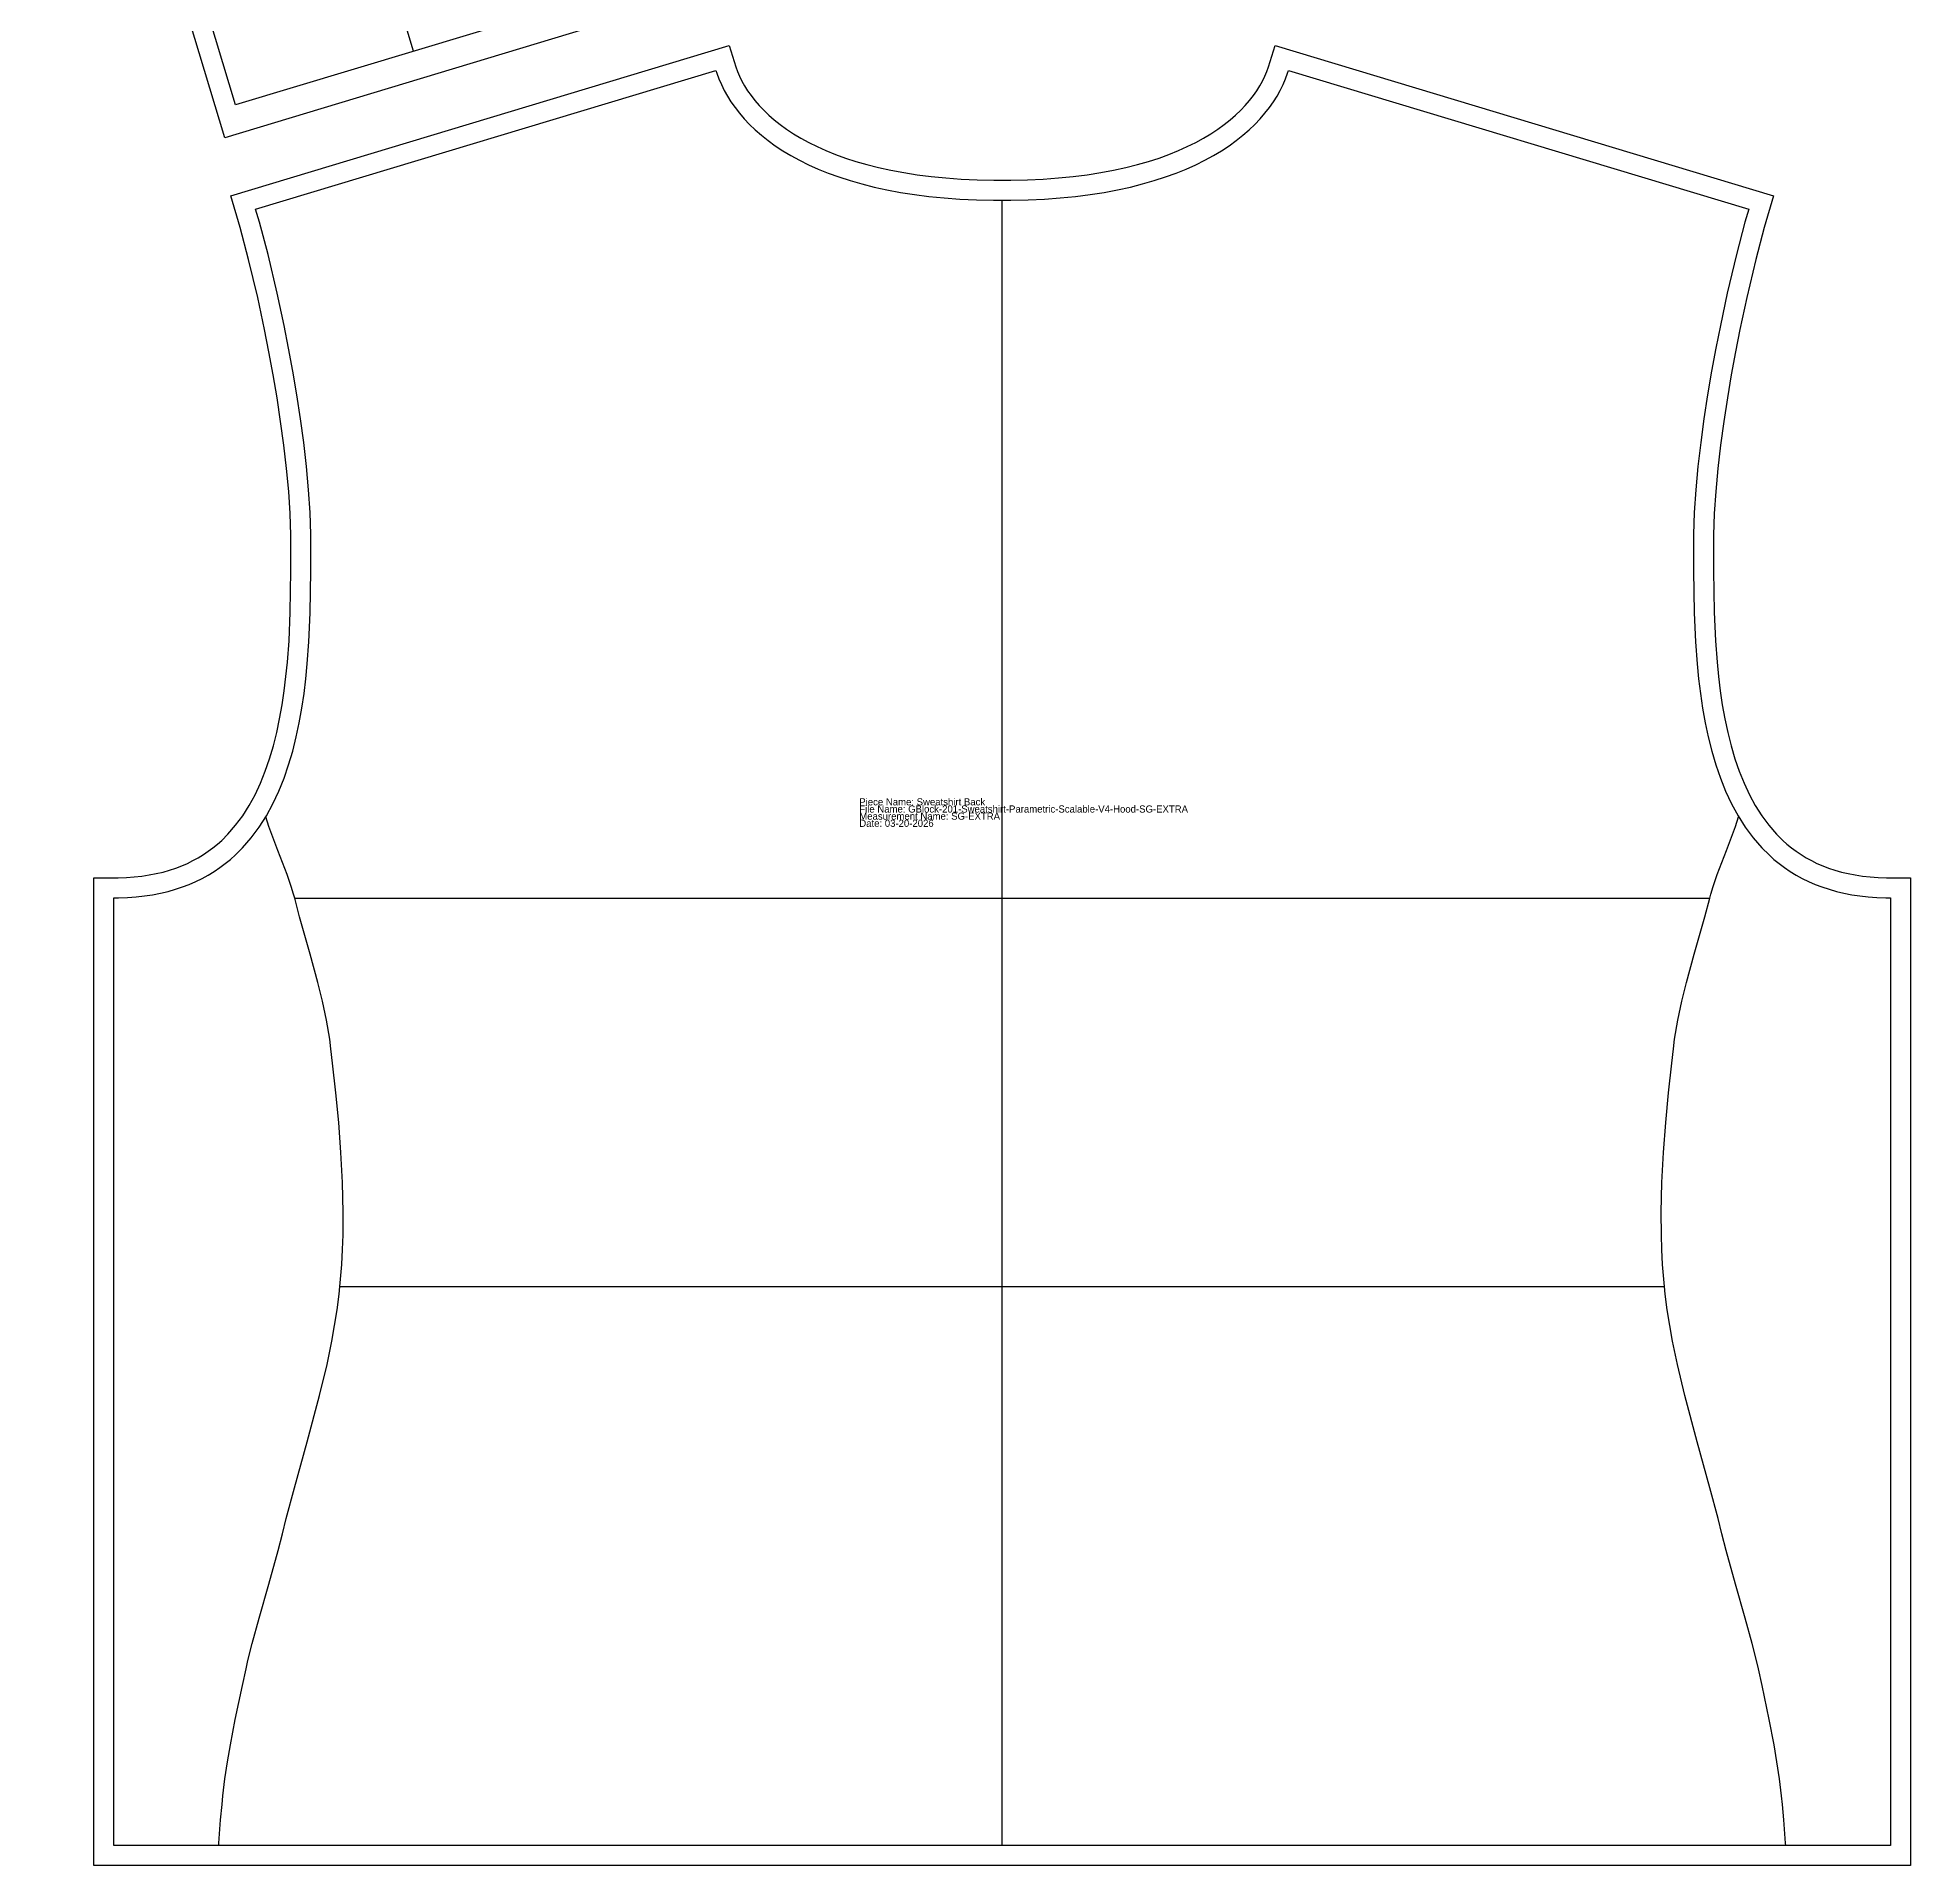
# Model space of a CAD drawing. Extents: x 9 to 903, y 0 to 2338.
# Drawn here: x 124 to 779, y 1060 to 1699 of the extents above; entities that cross this region are included whole.
import ezdxf

# ---------------------------------------------------------------- set-up
doc = ezdxf.new("R2010")
doc.units = 0
for name, color, linetype in [('1', 250, 'CONTINUOUS'), ('7', 250, 'CONTINUOUS'), ('8', 250, 'CONTINUOUS')]:
    doc.layers.add(name, color=color, linetype=linetype)

# ---------------------------------------------------------------- blocks, each defined once
blk = doc.blocks.new('SWEATSHIRT_BACK')
at = {"layer": '1'}
blk.add_lwpolyline([(143.35, 1059.64), (143.35, 1262.22), (143.35, 1405.14), (151.81, 1405.19), (154.71, 1405.29), (157.48, 1405.49), (160.15, 1405.79), (162.71, 1406.18), (165.18, 1406.65), (167.54, 1407.21), (169.81, 1407.86), (171.99, 1408.58), (174.08, 1409.38), (176.09, 1410.25), (178.02, 1411.2), (179.87, 1412.22), (181.65, 1413.3), (183.36, 1414.46), (185, 1415.68), (186.57, 1416.97), (188.07, 1418.3), (190.24, 1420.45), (192.95, 1423.56), (195.42, 1426.9), (197.68, 1430.47), (199.75, 1434.27), (201.62, 1438.28), (203.31, 1442.48), (204.82, 1446.86), (206.15, 1451.38), (207.32, 1456.04), (208.34, 1460.82), (209.21, 1465.68), (209.95, 1470.62), (210.56, 1475.61), (211.05, 1480.61), (211.62, 1488.15), (212.06, 1498.1), (212.31, 1512.61), (212.31, 1521.51), (212.29, 1525.1), (212.02, 1532.6), (211.5, 1540.39), (210.76, 1548.41), (209.82, 1556.58), (208.7, 1564.82), (207.44, 1573.06), (206.06, 1581.22), (204.58, 1589.23), (203.04, 1597.02), (200.66, 1608.18), (197.49, 1621.54), (194.54, 1632.69), (191.27, 1643.8), (365.61, 1696.39), (367.94, 1688.93), (368.54, 1687.27), (369.25, 1685.62), (370.07, 1683.94), (371.01, 1682.25), (372.08, 1680.55), (373.28, 1678.84), (374.62, 1677.12), (376.09, 1675.42), (377.71, 1673.71), (379.48, 1672.03), (381.4, 1670.35), (383.48, 1668.71), (385.72, 1667.09), (388.12, 1665.5), (390.7, 1663.95), (393.45, 1662.45), (396.38, 1661), (399.49, 1659.6), (402.79, 1658.27), (406.28, 1657.01), (409.96, 1655.82), (413.84, 1654.7), (417.92, 1653.68), (422.2, 1652.74), (426.69, 1651.9), (431.39, 1651.17), (436.31, 1650.54), (441.44, 1650.03), (446.79, 1649.64), (452.36, 1649.37), (458.17, 1649.23), (461.15, 1649.22), (464.13, 1649.23), (469.94, 1649.37), (475.51, 1649.64), (480.86, 1650.03), (485.99, 1650.54), (490.9, 1651.17), (495.6, 1651.9), (500.09, 1652.74), (504.37, 1653.68), (508.45, 1654.7), (512.33, 1655.82), (516.01, 1657.01), (519.5, 1658.27), (522.8, 1659.6), (525.91, 1661), (528.84, 1662.45), (531.59, 1663.95), (534.17, 1665.5), (536.58, 1667.09), (538.82, 1668.71), (540.9, 1670.35), (542.82, 1672.03), (544.58, 1673.71), (546.2, 1675.42), (547.68, 1677.12), (549.01, 1678.84), (550.21, 1680.55), (551.28, 1682.25), (552.23, 1683.94), (553.05, 1685.62), (553.76, 1687.27), (554.36, 1688.93), (556.68, 1696.39), (731.02, 1643.8), (727.75, 1632.69), (724.8, 1621.54), (721.63, 1608.18), (719.25, 1597.02), (717.71, 1589.23), (716.24, 1581.22), (714.86, 1573.06), (713.59, 1564.82), (712.48, 1556.58), (711.54, 1548.41), (710.8, 1540.39), (710.28, 1532.6), (710, 1525.1), (709.98, 1521.51), (709.98, 1512.61), (710.23, 1498.1), (710.68, 1488.15), (711.24, 1480.61), (711.74, 1475.61), (712.35, 1470.62), (713.08, 1465.68), (713.96, 1460.82), (714.97, 1456.04), (716.14, 1451.38), (717.48, 1446.86), (718.99, 1442.48), (720.68, 1438.28), (722.55, 1434.27), (724.61, 1430.47), (726.88, 1426.9), (729.35, 1423.56), (732.05, 1420.45), (734.22, 1418.3), (735.72, 1416.97), (737.3, 1415.68), (738.94, 1414.46), (740.65, 1413.3), (742.42, 1412.22), (744.28, 1411.2), (746.2, 1410.25), (748.21, 1409.38), (750.3, 1408.58), (752.48, 1407.86), (754.75, 1407.21), (757.12, 1406.65), (759.58, 1406.18), (762.15, 1405.79), (764.81, 1405.49), (767.58, 1405.29), (770.48, 1405.19), (778.95, 1405.14), (778.95, 1262.22), (778.95, 1059.64), (143.35, 1059.64)], close=True, dxfattribs=at)
at = {"layer": '7'}
blk.add_line((461.15, 1066.64), (461.15, 1642.22), dxfattribs=at)
at = {"layer": '8'}
blk.add_lwpolyline([(150.35, 1066.64), (150.35, 1262.22), (150.35, 1398.18), (151.96, 1398.19), (155.09, 1398.3), (158.12, 1398.52), (161.06, 1398.85), (163.9, 1399.28), (166.65, 1399.81), (169.3, 1400.44), (171.87, 1401.17), (174.34, 1401.99), (176.73, 1402.9), (179.03, 1403.9), (181.25, 1404.99), (183.38, 1406.16), (185.44, 1407.42), (187.41, 1408.75), (189.3, 1410.16), (191.12, 1411.64), (192.87, 1413.2), (195.35, 1415.66), (198.41, 1419.18), (201.19, 1422.94), (203.72, 1426.92), (206, 1431.11), (208.04, 1435.49), (209.87, 1440.03), (211.48, 1444.72), (212.91, 1449.54), (214.14, 1454.46), (215.21, 1459.47), (216.12, 1464.55), (216.88, 1469.68), (217.51, 1474.84), (218.03, 1480), (218.61, 1487.73), (219.06, 1497.89), (219.31, 1512.55), (219.31, 1521.53), (219.29, 1525.25), (219.01, 1532.96), (218.48, 1540.95), (217.72, 1549.13), (216.76, 1557.45), (215.63, 1565.81), (214.35, 1574.17), (212.95, 1582.44), (211.46, 1590.55), (209.9, 1598.43), (207.49, 1609.71), (204.28, 1623.24), (201.28, 1634.57), (199.95, 1639.1), (360.99, 1687.68), (361.3, 1686.69), (362.03, 1684.7), (362.88, 1682.7), (363.86, 1680.69), (364.99, 1678.68), (366.25, 1676.67), (367.66, 1674.67), (369.21, 1672.68), (370.91, 1670.71), (372.76, 1668.77), (374.76, 1666.85), (376.93, 1664.97), (379.25, 1663.13), (381.74, 1661.33), (384.39, 1659.57), (387.22, 1657.88), (390.22, 1656.24), (393.4, 1654.67), (396.75, 1653.16), (400.29, 1651.73), (404.01, 1650.38), (407.92, 1649.12), (412.02, 1647.94), (416.32, 1646.86), (420.82, 1645.88), (425.51, 1645), (430.41, 1644.24), (435.52, 1643.59), (440.83, 1643.05), (446.36, 1642.65), (452.11, 1642.37), (458.07, 1642.23), (461.15, 1642.22), (464.22, 1642.23), (470.19, 1642.37), (475.93, 1642.65), (481.46, 1643.05), (486.78, 1643.59), (491.88, 1644.24), (496.78, 1645), (501.48, 1645.88), (505.98, 1646.86), (510.27, 1647.94), (514.37, 1649.12), (518.29, 1650.38), (522.01, 1651.73), (525.55, 1653.16), (528.9, 1654.67), (532.08, 1656.24), (535.07, 1657.88), (537.9, 1659.57), (540.56, 1661.33), (543.04, 1663.13), (545.37, 1664.97), (547.53, 1666.85), (549.54, 1668.77), (551.39, 1670.71), (553.09, 1672.68), (554.64, 1674.67), (556.05, 1676.67), (557.31, 1678.68), (558.43, 1680.69), (559.42, 1682.7), (560.27, 1684.7), (560.99, 1686.69), (561.3, 1687.68), (722.35, 1639.1), (721.01, 1634.57), (718.01, 1623.24), (714.8, 1609.71), (712.4, 1598.43), (710.84, 1590.55), (709.34, 1582.44), (707.94, 1574.17), (706.67, 1565.81), (705.53, 1557.45), (704.58, 1549.13), (703.82, 1540.95), (703.29, 1532.96), (703.01, 1525.25), (702.98, 1521.53), (702.98, 1512.55), (703.23, 1497.89), (703.69, 1487.73), (704.27, 1480), (704.78, 1474.84), (705.41, 1469.68), (706.18, 1464.55), (707.09, 1459.47), (708.15, 1454.46), (709.39, 1449.54), (710.81, 1444.72), (712.43, 1440.03), (714.25, 1435.49), (716.3, 1431.11), (718.58, 1426.92), (721.1, 1422.94), (723.89, 1419.18), (726.94, 1415.66), (729.43, 1413.2), (731.17, 1411.64), (732.99, 1410.16), (734.89, 1408.75), (736.86, 1407.42), (738.91, 1406.16), (741.05, 1404.99), (743.26, 1403.9), (745.56, 1402.9), (747.95, 1401.99), (750.43, 1401.17), (752.99, 1400.44), (755.65, 1399.81), (758.39, 1399.28), (761.23, 1398.85), (764.17, 1398.52), (767.21, 1398.3), (770.34, 1398.19), (771.95, 1398.18), (771.95, 1262.22), (771.95, 1066.64)], close=True, dxfattribs=at)
for points in [[(187.03, 1066.64), (187.03, 1066.64), (187.07, 1067.5), (187.7, 1075.66), (188.2, 1081.02), (188.49, 1083.99), (189.21, 1089.94), (190.09, 1095.9), (191.1, 1101.86), (192.79, 1110.78), (195.3, 1122.59), (196.6, 1128.42), (197.27, 1131.38), (198.75, 1137.3), (201.15, 1146.18), (204.55, 1158.02), (207.85, 1169.83), (209.35, 1175.72), (210.68, 1181.06), (213.54, 1191.77), (218.02, 1207.9), (222.33, 1224.12), (224.92, 1234.97), (226.6, 1243.13), (227.59, 1248.57), (228.45, 1254.03), (229.16, 1259.49), (229.45, 1262.22), (229.69, 1264.79), (230.08, 1269.94), (230.35, 1275.12), (230.52, 1280.31), (230.58, 1288.13), (230.34, 1298.6), (229.79, 1309.08), (229, 1319.54), (228.01, 1329.95), (226.89, 1340.29), (226.3, 1345.42), (225.88, 1348.74), (224.75, 1355.38), (223.33, 1362), (221.7, 1368.59), (219.02, 1378.45), (215.31, 1391.52), (213.6, 1398.02), (213.23, 1399.42), (212.39, 1402.21), (210.95, 1406.4), (207.7, 1414.77), (204.56, 1423.17), (203.5, 1426.57), (203.5, 1426.57)], [(735.27, 1066.64), (735.27, 1066.64), (735.22, 1067.5), (734.59, 1075.66), (734.1, 1081.02), (733.81, 1083.99), (733.08, 1089.94), (732.2, 1095.9), (731.2, 1101.86), (729.5, 1110.78), (727, 1122.59), (725.7, 1128.42), (725.02, 1131.38), (723.55, 1137.3), (721.14, 1146.18), (717.74, 1158.02), (714.44, 1169.83), (712.95, 1175.72), (711.61, 1181.06), (708.75, 1191.77), (704.27, 1207.9), (699.97, 1224.12), (697.38, 1234.97), (695.69, 1243.13), (694.7, 1248.57), (693.84, 1254.03), (693.13, 1259.49), (692.85, 1262.22), (692.6, 1264.79), (692.21, 1269.94), (691.94, 1275.12), (691.78, 1280.31), (691.71, 1288.13), (691.95, 1298.6), (692.5, 1309.08), (693.3, 1319.54), (694.28, 1329.95), (695.4, 1340.29), (696, 1345.42), (696.42, 1348.74), (697.55, 1355.38), (698.96, 1362), (700.59, 1368.59), (703.28, 1378.45), (706.99, 1391.52), (708.7, 1398.02), (709.07, 1399.42), (709.91, 1402.21), (711.34, 1406.4), (714.59, 1414.77), (717.74, 1423.17), (718.8, 1426.57), (718.8, 1426.57)], [(213.6, 1398.02), (708.7, 1398.02)], [(229.45, 1262.22), (692.85, 1262.22)]]:
    blk.add_lwpolyline(points, dxfattribs=at)
at = {"layer": '1'}
for s, p in [('Piece Name: Sweatshirt Back', (411.15, 1430.52)), ('File Name: GBlock-201-Sweatshirt-Parametric-Scalable-V4-Hood-SG-EXTRA', (411.15, 1428.02)), ('Measurement Name: SG-EXTRA', (411.15, 1425.52)), ('Date: 03-20-2026', (411.15, 1423.02))]:
    blk.add_text(s, height=2.5, dxfattribs=at).set_placement(p)
blk = doc.blocks.new('RIB_CUFF')
at = {"layer": '1'}
blk.add_lwpolyline([(123.61, 1881.26), (261.47, 1922.85), (326.99, 1705.66), (189.13, 1664.07), (123.61, 1881.26)], close=True, dxfattribs=at)
at = {"layer": '7'}
blk.add_line((148.02, 1836.37), (243.76, 1865.25), dxfattribs=at)
at = {"layer": '8'}
blk.add_lwpolyline([(257.66, 1911.25), (317.4, 1713.21), (192.94, 1675.67), (133.2, 1873.71)], close=True, dxfattribs=at)
blk.add_lwpolyline([(255.17, 1694.44), (195.43, 1892.48)], dxfattribs=at)
at = {"layer": '1'}
for s, p in [('Piece Name: Rib Cuff', (186.93, 1841.61)), ('File Name: GBlock-201-Sweatshirt-Parametric-Scalable-V4-Hood-SG-EXTRA', (186.93, 1839.11)), ('Measurement Name: SG-EXTRA', (186.93, 1836.61)), ('Date: 03-20-2026', (186.93, 1834.11))]:
    blk.add_text(s, height=2.5, dxfattribs=at).set_placement(p)

msp = doc.modelspace()

# ---------------------------------------------------------------- block references
at = {"layer": '1'}
for name in ['RIB_CUFF', 'SWEATSHIRT_BACK']:
    msp.add_blockref(name, (0, 0), dxfattribs=at)

doc.saveas('drawing.dxf')
